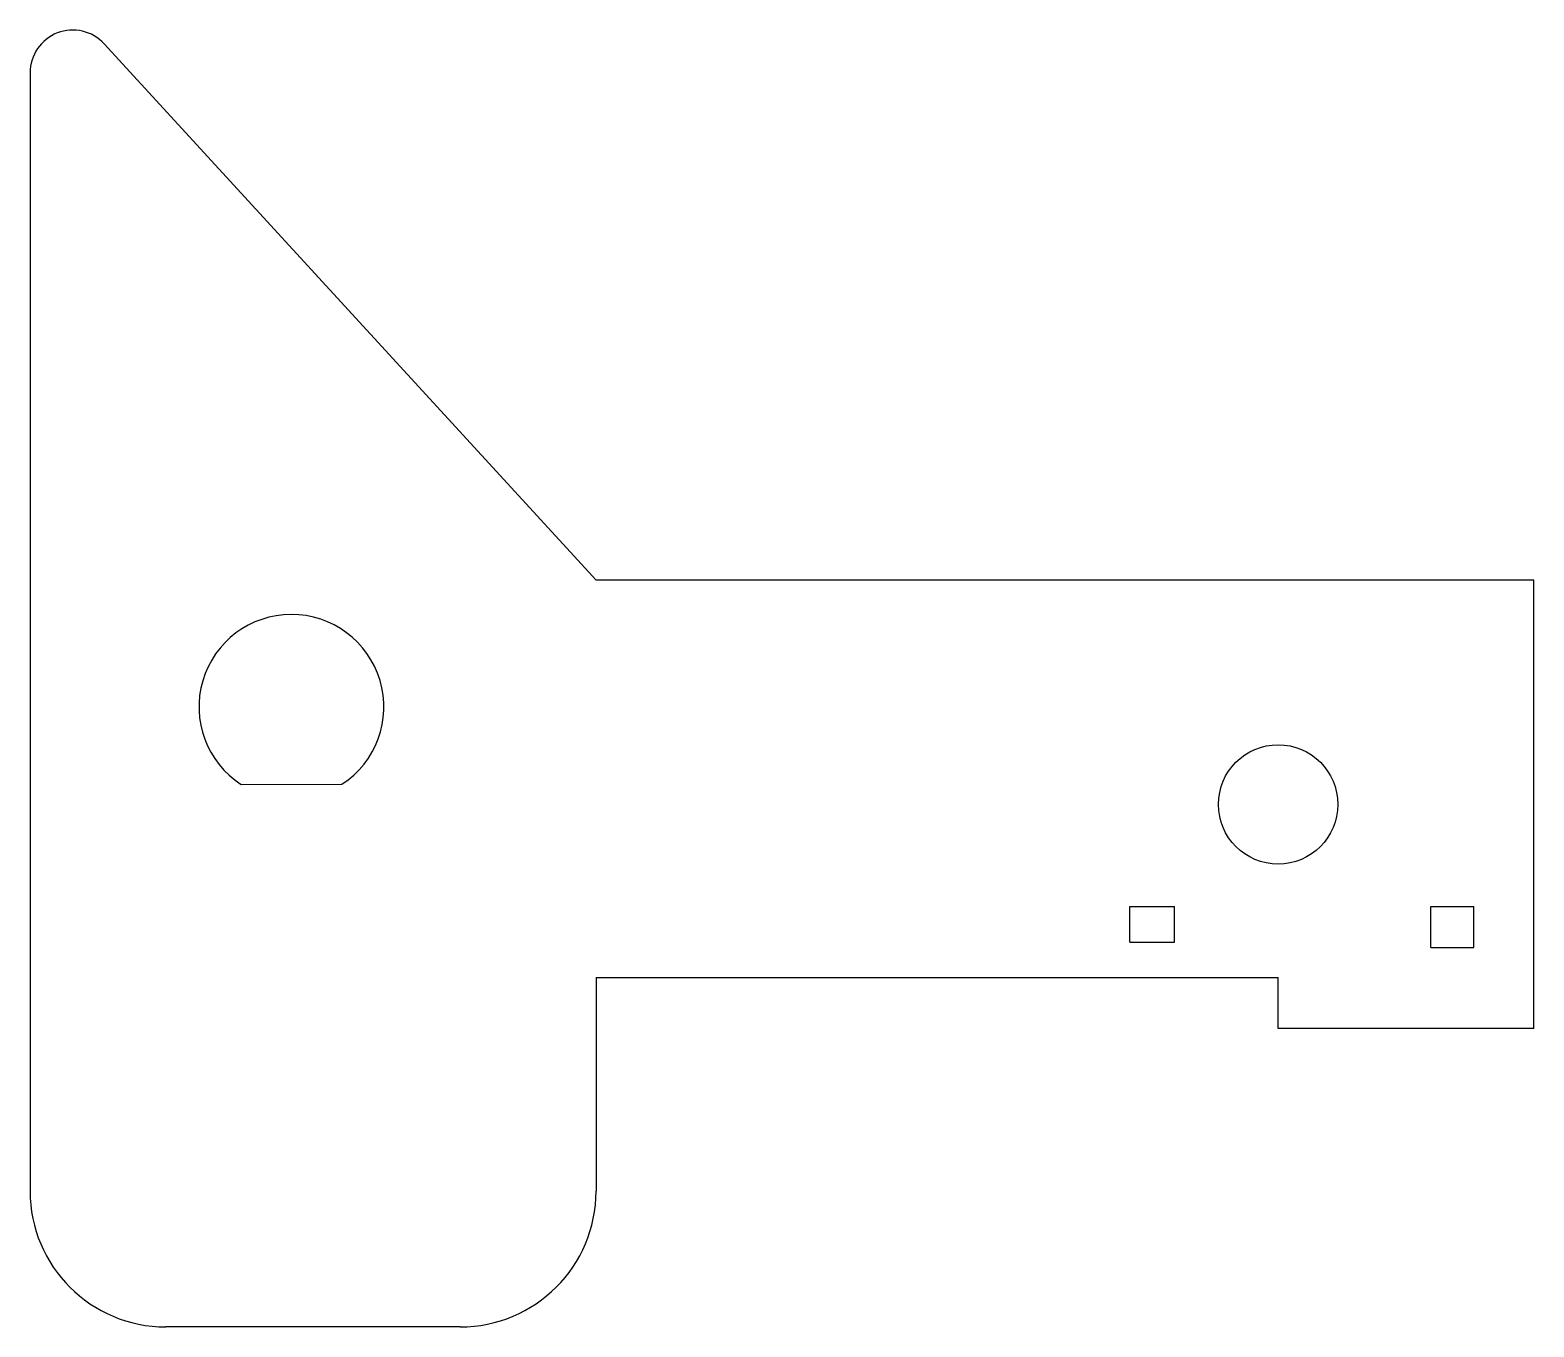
# Model space of a CAD drawing. Extents: x -25.4 to 62.8, y -27.3 to 48.8.
import ezdxf

# ---------------------------------------------------------------- set-up
doc = ezdxf.new("R2010")
doc.units = 0
doc.header["$MEASUREMENT"] = 0
doc.layers.add('VISIBLE', color=7, linetype='CONTINUOUS')

msp = doc.modelspace()

# ---------------------------------------------------------------- linework, layer by layer
at = {"layer": 'VISIBLE'}
for p, q in [((7.801, 16.529), (-21.044, 47.987)), ((-25.391, 46.296), (-25.391, -19.304)), ((62.801, 16.529), (7.801, 16.529)), ((62.801, -9.771), (62.801, 16.529)), ((-13.006, 4.545), (-7.102, 4.558)), ((39.096, -4.698), (39.096, -2.617)), ((39.096, -2.617), (41.72, -2.617)), ((41.72, -4.698), (41.72, -2.617)), ((56.759, -5.022), (56.759, -2.607)), ((56.759, -2.607), (59.284, -2.607)), ((59.284, -5.022), (59.284, -2.607)), ((39.096, -4.698), (41.72, -4.698)), ((56.759, -5.022), (59.284, -5.022)), ((7.801, -6.771), (7.801, -19.304)), ((7.801, -6.771), (47.801, -6.771)), ((47.801, -9.771), (47.801, -6.771)), ((62.801, -9.771), (47.801, -9.771)), ((-0.166, -27.271), (-17.424, -27.271))]:
    msp.add_line(p, q, dxfattribs=at)
msp.add_circle((47.801, 3.379), 3.5, dxfattribs=at)
for centre, radius, start, end in [((-22.888, 46.296), 2.503, 42.51858, 180), ((-10.064, 9.099), 5.422, 303.12365, 237.13561), ((-17.424, -19.304), 7.967, 180, 270), ((-0.166, -19.304), 7.967, 270, 0)]:
    msp.add_arc(centre, radius, start, end, dxfattribs=at)

doc.saveas('drawing.dxf')
